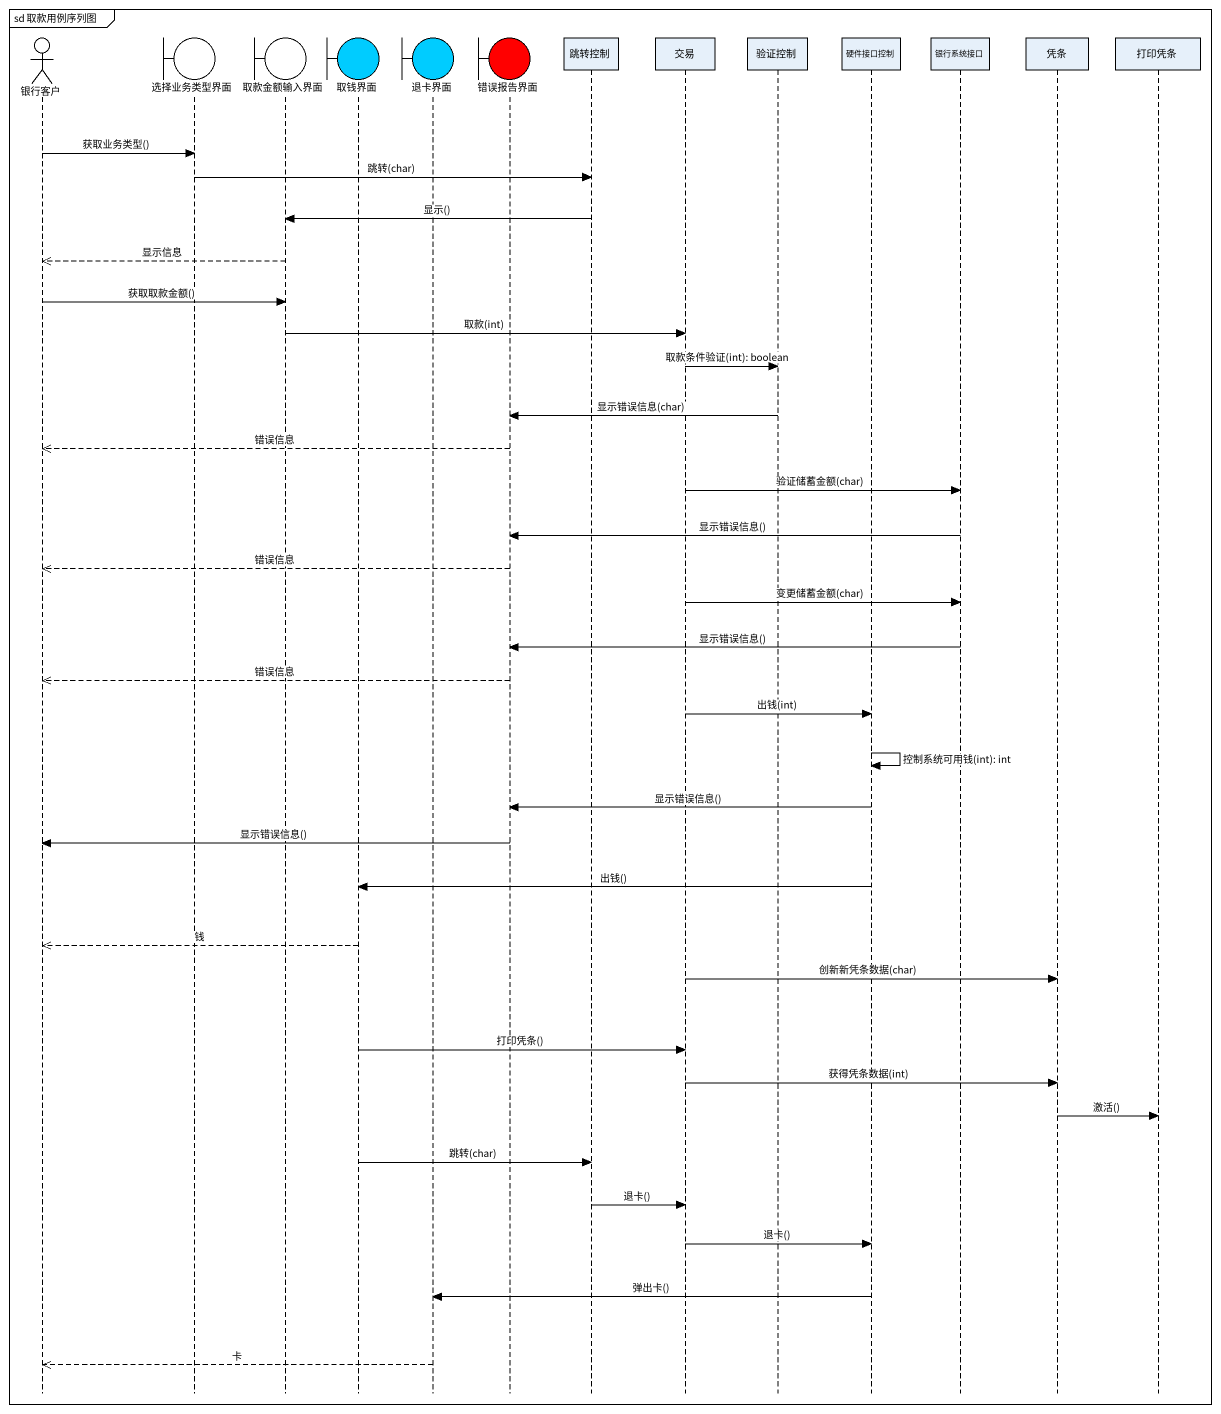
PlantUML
@startuml
mainframe sd 取款用例序列图
hide footbox
actor 银行客户
boundary 选择业务类型界面
boundary 取款金额输入界面
boundary 取钱界面 #00CCFF
boundary 退卡界面 #00CCFF
boundary 错误报告界面 #FF0000
participant 跳转控制
participant 交易
participant 验证控制
participant 硬件接口控制
participant 银行系统接口
participant 凭条
participant 打印凭条

银行客户 -> 选择业务类型界面 : 获取业务类型()
选择业务类型界面 -> 跳转控制 : 跳转(char)
跳转控制 -> 取款金额输入界面 : 显示()
取款金额输入界面 -->> 银行客户 : 显示信息
银行客户 -> 取款金额输入界面 : 获取取款金额()
取款金额输入界面 -> 交易 : 取款(int)
交易 -> 验证控制 : 取款条件验证(int): boolean
验证控制 -> 错误报告界面 : 显示错误信息(char)
错误报告界面 -->> 银行客户 : 错误信息
交易 -> 银行系统接口 : 验证储蓄金额(char)
银行系统接口 -> 错误报告界面 : 显示错误信息()
错误报告界面 -->> 银行客户 : 错误信息
交易 -> 银行系统接口 : 变更储蓄金额(char)
银行系统接口 -> 错误报告界面 : 显示错误信息()
错误报告界面 -->> 银行客户 : 错误信息
交易 -> 硬件接口控制 : 出钱(int)
硬件接口控制 -> 硬件接口控制 : 控制系统可用钱(int): int
硬件接口控制 -> 错误报告界面 : 显示错误信息()
错误报告界面 -> 银行客户 : 显示错误信息()
硬件接口控制 -> 取钱界面 : 出钱()
取钱界面 -->> 银行客户 : 钱
交易 -> 凭条 : 创新新凭条数据(char)
取钱界面 -> 交易 : 打印凭条()
交易 -> 凭条 : 获得凭条数据(int)
凭条 -> 打印凭条 : 激活()
取钱界面 -> 跳转控制 : 跳转(char)
跳转控制 -> 交易 : 退卡()
交易 -> 硬件接口控制 : 退卡()
硬件接口控制 -> 退卡界面 : 弹出卡()
退卡界面 -->> 银行客户 : 卡
@enduml
